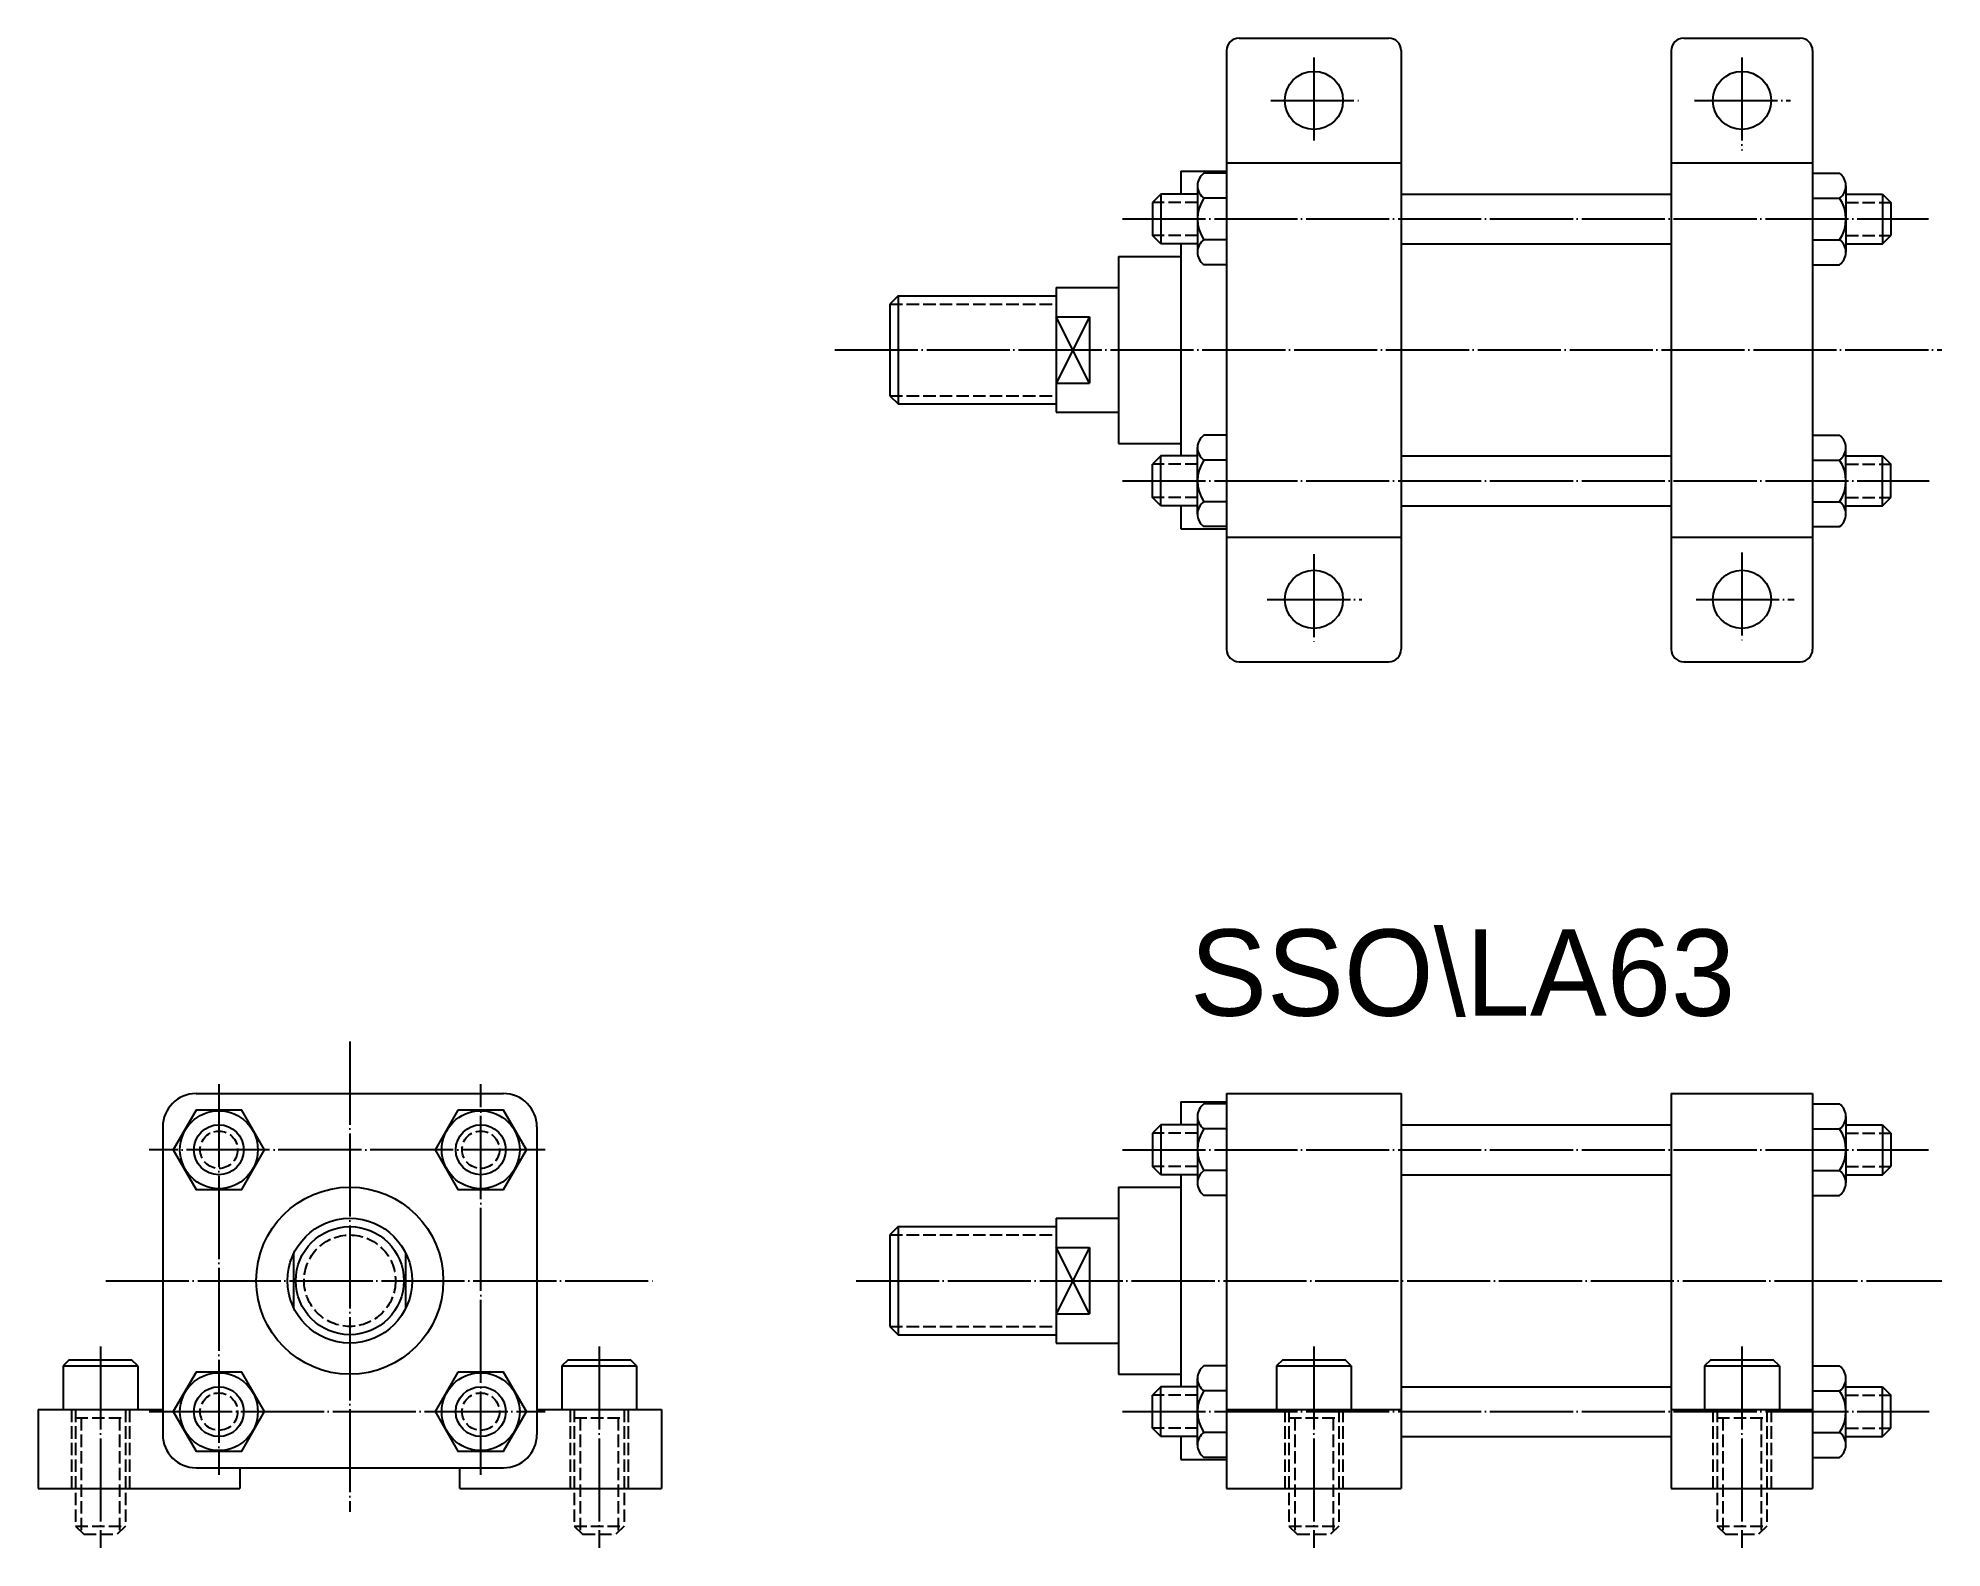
# Model space of a CAD drawing. Extents: x 175 to 633, y 138 to 501.
import ezdxf

# ---------------------------------------------------------------- set-up
doc = ezdxf.new("R2010")
doc.units = 0
doc.header["$MEASUREMENT"] = 0
doc.linetypes.add('CENTER', pattern=[22, 20, -1, 0, -1])
doc.linetypes.add('DASHED', pattern=[4, 3, -1])
for name, color, linetype in [('CEN', 1, 'CENTER'), ('CON', 2, 'CONTINUOUS'), ('DAS', 3, 'DASHED'), ('UTI', 7, 'CONTINUOUS')]:
    doc.layers.add(name, color=color, linetype=linetype)

msp = doc.modelspace()

# ---------------------------------------------------------------- linework, layer by layer
at = {"layer": 'CEN'}
for p, q in [((482.08, 496.46), (482.08, 475.73)), ((585.08, 496.46), (585.08, 474.11)), ((471.68, 486.12), (492.8, 486.12)), ((573.64, 486.12), (596.79, 486.12)), ((436.03, 457.62), (629.98, 457.62)), ((366.82, 426.12), (633.19, 426.12)), ((436.03, 394.62), (630.08, 394.62)), ((482.08, 377), (482.08, 355.06)), ((585.08, 377.4), (585.08, 355.46)), ((470.87, 366.12), (493.62, 366.12)), ((574.04, 366.12), (597.6, 366.12)), ((250.12, 259.77), (250.12, 146.7)), ((218.62, 249.56), (218.62, 155.59)), ((281.62, 155.59), (281.62, 249.56)), ((297.11, 233.76), (201.83, 233.76)), ((436.03, 233.76), (629.98, 233.76)), ((191.42, 202.26), (323.63, 202.26)), ((371.91, 202.26), (633.19, 202.26)), ((190.12, 186.44), (190.12, 137.99)), ((310.12, 186.44), (310.12, 137.99)), ((482.08, 186.44), (482.08, 137.99)), ((585.08, 186.44), (585.08, 137.99)), ((201.83, 170.76), (297.11, 170.76)), ((436.03, 170.76), (630.08, 170.76))]:
    msp.add_line(p, q, dxfattribs=at)
at = {"layer": 'CON'}
for p, q in [((464.08, 501.12), (500.08, 501.12)), ((571.08, 501.12), (599.08, 501.12)), ((461.08, 498.12), (461.08, 354.12)), ((503.08, 498.12), (503.08, 354.12)), ((568.08, 498.12), (568.08, 354.12)), ((602.08, 498.12), (602.08, 354.12)), ((450.08, 469.12), (461.08, 469.12)), ((450.08, 469.12), (450.08, 463.62)), ((461.08, 468.62), (455.58, 468.62)), ((461.08, 471.12), (503.08, 471.12)), ((568.08, 471.12), (602.08, 471.12)), ((602.08, 468.62), (608.58, 468.62)), ((445.26, 463.62), (443.26, 461.62)), ((445.26, 463.62), (445.26, 451.62)), ((454.08, 463.62), (445.26, 463.62)), ((454.08, 465.62), (454.08, 449.62)), ((503.08, 463.62), (568.08, 463.62)), ((610.08, 465.62), (610.08, 449.62)), ((610.08, 463.62), (618.91, 463.62)), ((618.91, 463.62), (618.91, 451.62)), ((618.91, 463.62), (620.91, 461.62)), ((443.26, 461.62), (443.26, 453.62)), ((461.08, 462.62), (455.58, 462.62)), ((602.08, 462.62), (608.58, 462.62)), ((620.91, 461.62), (620.91, 453.62)), ((445.26, 451.62), (443.26, 453.62)), ((618.91, 451.62), (620.91, 453.62)), ((454.08, 451.62), (445.26, 451.62)), ((450.08, 451.62), (450.08, 400.62)), ((461.08, 452.62), (455.58, 452.62)), ((503.08, 451.62), (568.08, 451.62)), ((602.08, 452.62), (608.58, 452.62)), ((610.08, 451.62), (618.91, 451.62)), ((435.08, 448.62), (435.08, 403.62)), ((435.08, 448.62), (450.08, 448.62)), ((461.08, 446.62), (455.58, 446.62)), ((602.08, 446.62), (608.58, 446.62)), ((420.08, 441.12), (435.08, 441.12)), ((420.08, 441.12), (420.08, 411.12)), ((382.08, 439.12), (380.08, 437.12)), ((380.08, 437.12), (380.08, 415.12)), ((382.08, 439.12), (420.08, 439.12)), ((382.08, 439.12), (382.08, 413.12)), ((420.08, 434.12), (428.08, 434.12)), ((428.08, 434.12), (428.08, 418.12)), ((420.08, 418.12), (428.08, 418.12)), ((380.08, 415.12), (382.08, 413.12)), ((382.08, 413.12), (420.08, 413.12)), ((420.08, 411.12), (435.08, 411.12)), ((435.08, 403.62), (450.08, 403.62)), ((461.08, 405.62), (455.58, 405.62)), ((602.08, 405.62), (608.58, 405.62)), ((445.26, 400.62), (443.26, 398.62)), ((443.26, 390.62), (443.26, 398.62)), ((445.26, 388.62), (445.26, 400.62)), ((454.08, 400.62), (445.26, 400.62)), ((454.08, 386.62), (454.08, 402.62)), ((461.08, 399.62), (455.58, 399.62)), ((503.08, 400.62), (568.08, 400.62)), ((602.08, 399.62), (608.58, 399.62)), ((610.08, 386.62), (610.08, 402.62)), ((610.08, 400.62), (618.91, 400.62)), ((618.91, 388.62), (618.91, 400.62)), ((618.91, 400.62), (620.91, 398.62)), ((620.91, 390.62), (620.91, 398.62)), ((445.26, 388.62), (443.26, 390.62)), ((461.08, 389.62), (455.58, 389.62)), ((602.08, 389.62), (608.58, 389.62)), ((618.91, 388.62), (620.91, 390.62)), ((454.08, 388.62), (445.26, 388.62)), ((450.08, 388.62), (450.08, 383.12)), ((503.08, 388.62), (568.08, 388.62)), ((610.08, 388.62), (618.91, 388.62)), ((450.08, 383.12), (461.08, 383.12)), ((461.08, 383.62), (455.58, 383.62)), ((461.08, 381.12), (503.08, 381.12)), ((568.08, 381.12), (602.08, 381.12)), ((602.08, 383.62), (608.58, 383.62)), ((464.08, 351.12), (500.08, 351.12)), ((571.08, 351.12), (599.08, 351.12)), ((213.12, 247.26), (287.12, 247.26)), ((450.08, 245.26), (461.08, 245.26)), ((450.08, 245.26), (450.08, 239.76)), ((461.08, 244.76), (455.58, 244.76)), ((461.08, 247.26), (461.08, 152.26)), ((461.08, 247.26), (503.08, 247.26)), ((503.08, 247.26), (503.08, 152.26)), ((568.08, 247.26), (602.08, 247.26)), ((568.08, 247.26), (568.08, 152.26)), ((602.08, 247.26), (602.08, 152.26)), ((602.08, 244.76), (608.58, 244.76)), ((205.12, 239.26), (205.12, 165.26)), ((295.12, 239.26), (295.12, 165.26)), ((445.26, 239.76), (443.26, 237.76)), ((445.26, 239.76), (445.26, 227.76)), ((454.08, 239.76), (445.26, 239.76)), ((454.08, 241.76), (454.08, 225.76)), ((461.08, 238.76), (455.58, 238.76)), ((503.08, 239.76), (568.08, 239.76)), ((602.08, 238.76), (608.58, 238.76)), ((610.08, 241.76), (610.08, 225.76)), ((610.08, 239.76), (618.91, 239.76)), ((618.91, 239.76), (618.91, 227.76)), ((618.91, 239.76), (620.91, 237.76)), ((443.26, 237.76), (443.26, 229.76)), ((620.91, 237.76), (620.91, 229.76)), ((445.26, 227.76), (443.26, 229.76)), ((618.91, 227.76), (620.91, 229.76)), ((435.08, 224.76), (435.08, 179.76)), ((435.08, 224.76), (450.08, 224.76)), ((454.08, 227.76), (445.26, 227.76)), ((450.08, 227.76), (450.08, 176.76)), ((461.08, 228.76), (455.58, 228.76)), ((503.08, 227.76), (568.08, 227.76)), ((602.08, 228.76), (608.58, 228.76)), ((610.08, 227.76), (618.91, 227.76)), ((461.08, 222.76), (455.58, 222.76)), ((602.08, 222.76), (608.58, 222.76)), ((420.08, 217.26), (420.08, 187.26)), ((420.08, 217.26), (435.08, 217.26)), ((382.08, 215.26), (380.08, 213.26)), ((380.08, 213.26), (380.08, 191.26)), ((382.08, 215.26), (420.08, 215.26)), ((382.08, 215.26), (382.08, 189.26)), ((236.62, 195.72), (236.62, 208.79)), ((263.62, 195.72), (263.62, 208.79)), ((420.08, 210.26), (428.08, 210.26)), ((428.08, 210.26), (428.08, 194.26)), ((420.08, 194.26), (428.08, 194.26)), ((380.08, 191.26), (382.08, 189.26)), ((382.08, 189.26), (420.08, 189.26)), ((182.62, 183.26), (181.12, 181.76)), ((182.62, 183.26), (197.62, 183.26)), ((199.12, 181.76), (197.62, 183.26)), ((302.62, 183.26), (301.12, 181.76)), ((302.62, 183.26), (317.62, 183.26)), ((319.12, 181.76), (317.62, 183.26)), ((420.08, 187.26), (435.08, 187.26)), ((474.58, 183.26), (473.08, 181.76)), ((474.58, 183.26), (489.58, 183.26)), ((491.08, 181.76), (489.58, 183.26)), ((577.58, 183.26), (576.08, 181.76)), ((577.58, 183.26), (592.58, 183.26)), ((594.08, 181.76), (592.58, 183.26)), ((181.12, 181.76), (181.12, 171.26)), ((181.12, 181.76), (199.12, 181.76)), ((199.12, 181.76), (199.12, 171.26)), ((301.12, 181.76), (319.12, 181.76)), ((301.12, 181.76), (301.12, 171.26)), ((319.12, 181.76), (319.12, 171.26)), ((435.08, 179.76), (450.08, 179.76)), ((454.08, 162.76), (454.08, 178.76)), ((461.08, 181.76), (455.58, 181.76)), ((473.08, 181.76), (473.08, 171.26)), ((473.08, 181.76), (491.08, 181.76)), ((491.08, 181.76), (491.08, 171.26)), ((576.08, 181.76), (594.08, 181.76)), ((576.08, 181.76), (576.08, 171.26)), ((594.08, 181.76), (594.08, 171.26)), ((602.08, 181.76), (608.58, 181.76)), ((610.08, 162.76), (610.08, 178.76)), ((445.26, 176.76), (443.26, 174.76)), ((443.26, 166.76), (443.26, 174.76)), ((445.26, 164.76), (445.26, 176.76)), ((454.08, 176.76), (445.26, 176.76)), ((461.08, 175.76), (455.58, 175.76)), ((503.08, 176.76), (568.08, 176.76)), ((602.08, 175.76), (608.58, 175.76)), ((610.08, 176.76), (618.91, 176.76)), ((618.91, 164.76), (618.91, 176.76)), ((618.91, 176.76), (620.91, 174.76)), ((620.91, 166.76), (620.91, 174.76)), ((175.12, 171.26), (205.12, 171.26)), ((175.12, 171.26), (175.12, 152.26)), ((295.12, 171.26), (325.12, 171.26)), ((325.12, 171.26), (325.12, 152.26)), ((461.08, 171.26), (503.08, 171.26)), ((568.08, 171.26), (602.08, 171.26)), ((445.26, 164.76), (443.26, 166.76)), ((461.08, 165.76), (455.58, 165.76)), ((602.08, 165.76), (608.58, 165.76)), ((618.91, 164.76), (620.91, 166.76)), ((454.08, 164.76), (445.26, 164.76)), ((450.08, 164.76), (450.08, 159.26)), ((503.08, 164.76), (568.08, 164.76)), ((610.08, 164.76), (618.91, 164.76)), ((213.12, 157.26), (287.12, 157.26)), ((223.62, 157.26), (223.62, 152.26)), ((276.62, 152.26), (276.62, 157.26)), ((450.08, 159.26), (461.08, 159.26)), ((461.08, 159.76), (455.58, 159.76)), ((602.08, 159.76), (608.58, 159.76)), ((175.12, 152.26), (223.62, 152.26)), ((276.62, 152.26), (325.12, 152.26)), ((461.08, 152.26), (503.08, 152.26)), ((568.08, 152.26), (602.08, 152.26))]:
    msp.add_line(p, q, dxfattribs=at)
for points in [[(213.12, 243.28), (207.62, 233.76), (213.12, 224.23), (224.12, 224.23), (229.62, 233.76), (224.12, 243.28)], [(276.12, 243.28), (270.62, 233.76), (276.12, 224.23), (287.12, 224.23), (292.62, 233.76), (287.12, 243.28)], [(213.12, 180.28), (207.62, 170.76), (213.12, 161.23), (224.12, 161.23), (229.62, 170.76), (224.12, 180.28)], [(276.12, 180.28), (270.62, 170.76), (276.12, 161.23), (287.12, 161.23), (292.62, 170.76), (287.12, 180.28)]]:
    msp.add_lwpolyline(points, close=True, dxfattribs=at)
for centre, radius in [((482.08, 486.12), 7), ((585.08, 486.12), 7), ((482.08, 366.12), 7), ((585.08, 366.12), 7), ((218.62, 233.76), 9.37), ((281.62, 233.76), 9.37), ((218.62, 233.76), 6), ((281.62, 233.76), 6), ((250.12, 202.26), 22.5), ((250.12, 202.26), 15), ((250.12, 202.26), 13), ((218.62, 170.76), 9.37), ((281.62, 170.76), 9.37), ((218.62, 170.76), 6), ((281.62, 170.76), 6)]:
    msp.add_circle(centre, radius, dxfattribs=at)
for centre, radius, start, end in [((464.08, 498.12), 3, 90, 180), ((500.08, 498.12), 3, 0, 90), ((571.08, 498.12), 3, 90, 180), ((599.08, 498.12), 3, 0, 90), ((457.83, 465.62), 3.75, 126.8699, 233.1301), ((606.33, 465.62), 3.75, 306.8699, 53.1301), ((463.17, 457.62), 9.08, 146.6015, 213.3985), ((601, 457.62), 9.08, 326.6015, 33.3985), ((457.83, 449.62), 3.75, 126.8699, 233.1301), ((606.33, 449.62), 3.75, 306.8699, 53.1301), ((457.83, 402.62), 3.75, 126.8699, 233.1301), ((606.33, 402.62), 3.75, 306.8699, 53.1301), ((463.17, 394.62), 9.08, 146.6015, 213.3985), ((601, 394.62), 9.08, 326.6015, 33.3985), ((457.83, 386.62), 3.75, 126.8699, 233.1301), ((606.33, 386.62), 3.75, 306.8699, 53.1301), ((464.08, 354.12), 3, 180, 270), ((500.08, 354.12), 3, 270, 0), ((571.08, 354.12), 3, 180, 270), ((599.08, 354.12), 3, 270, 0), ((213.12, 239.26), 8, 90, 180), ((287.12, 239.26), 8, 0, 90), ((457.83, 241.76), 3.75, 126.8699, 233.1301), ((606.33, 241.76), 3.75, 306.8699, 53.1301), ((463.17, 233.76), 9.08, 146.6015, 213.3985), ((601, 233.76), 9.08, 326.6015, 33.3985), ((457.83, 225.76), 3.75, 126.8699, 233.1301), ((606.33, 225.76), 3.75, 306.8699, 53.1301), ((457.83, 178.76), 3.75, 126.8699, 233.1301), ((606.33, 178.76), 3.75, 306.8699, 53.1301), ((463.17, 170.76), 9.08, 146.6015, 213.3985), ((601, 170.76), 9.08, 326.6015, 33.3985), ((213.12, 165.26), 8, 180, 270), ((287.12, 165.26), 8, 270, 0), ((457.83, 162.76), 3.75, 126.8699, 233.1301), ((606.33, 162.76), 3.75, 306.8699, 53.1301)]:
    msp.add_arc(centre, radius, start, end, dxfattribs=at)
at = {"layer": 'DAS'}
for p, q in [((454.08, 461.62), (443.26, 461.62)), ((610.08, 461.62), (620.91, 461.62)), ((454.08, 453.62), (443.26, 453.62)), ((610.08, 453.62), (620.91, 453.62)), ((380.08, 437.12), (420.08, 437.12)), ((380.08, 415.12), (420.08, 415.12)), ((454.08, 398.62), (443.26, 398.62)), ((610.08, 398.62), (620.91, 398.62)), ((454.08, 390.62), (443.26, 390.62)), ((610.08, 390.62), (620.91, 390.62)), ((454.08, 237.76), (443.26, 237.76)), ((610.08, 237.76), (620.91, 237.76)), ((454.08, 229.76), (443.26, 229.76)), ((610.08, 229.76), (620.91, 229.76)), ((380.08, 213.26), (420.08, 213.26)), ((380.08, 191.26), (420.08, 191.26)), ((454.08, 174.76), (443.26, 174.76)), ((610.08, 174.76), (620.91, 174.76)), ((183.12, 171.26), (183.12, 152.26)), ((184.12, 171.26), (184.12, 143.26)), ((196.12, 171.26), (196.12, 143.26)), ((197.12, 171.26), (197.12, 152.26)), ((303.12, 171.26), (303.12, 152.26)), ((304.12, 171.26), (304.12, 143.26)), ((316.12, 171.26), (316.12, 143.26)), ((317.12, 171.26), (317.12, 152.26)), ((475.08, 171.26), (475.08, 152.26)), ((476.08, 171.26), (476.08, 143.26)), ((488.08, 171.26), (488.08, 143.26)), ((489.08, 171.26), (489.08, 152.26)), ((578.08, 171.26), (578.08, 152.26)), ((579.08, 171.26), (579.08, 143.26)), ((591.08, 171.26), (591.08, 143.26)), ((592.08, 171.26), (592.08, 152.26)), ((184.12, 169.26), (196.12, 169.26)), ((185.52, 169.26), (185.52, 141.86)), ((194.72, 169.26), (194.72, 141.86)), ((304.12, 169.26), (316.12, 169.26)), ((305.52, 169.26), (305.52, 141.86)), ((314.72, 169.26), (314.72, 141.86)), ((454.08, 166.76), (443.26, 166.76)), ((476.08, 169.26), (488.08, 169.26)), ((477.48, 169.26), (477.48, 141.86)), ((486.68, 169.26), (486.68, 141.86)), ((579.08, 169.26), (591.08, 169.26)), ((580.48, 169.26), (580.48, 141.86)), ((589.68, 169.26), (589.68, 141.86)), ((610.08, 166.76), (620.91, 166.76)), ((184.12, 143.26), (196.12, 143.26)), ((184.12, 143.26), (186.12, 141.26)), ((196.12, 143.26), (194.12, 141.26)), ((304.12, 143.26), (316.12, 143.26)), ((304.12, 143.26), (306.12, 141.26)), ((316.12, 143.26), (314.12, 141.26)), ((476.08, 143.26), (488.08, 143.26)), ((476.08, 143.26), (478.08, 141.26)), ((488.08, 143.26), (486.08, 141.26)), ((579.08, 143.26), (591.08, 143.26)), ((579.08, 143.26), (581.08, 141.26)), ((591.08, 143.26), (589.08, 141.26)), ((186.12, 141.26), (194.12, 141.26)), ((306.12, 141.26), (314.12, 141.26)), ((478.08, 141.26), (486.08, 141.26)), ((581.08, 141.26), (589.08, 141.26))]:
    msp.add_line(p, q, dxfattribs=at)
for centre, radius in [((218.62, 233.76), 4.5), ((281.62, 233.76), 4.5), ((250.12, 202.26), 11), ((218.62, 170.76), 4.5), ((281.62, 170.76), 4.5)]:
    msp.add_circle(centre, radius, dxfattribs=at)
at = {"layer": 'UTI'}
for p, q in [((428.08, 418.12), (420.08, 434.12)), ((428.08, 434.12), (420.08, 418.12)), ((428.08, 210.26), (420.08, 194.26)), ((428.08, 194.26), (420.08, 210.26))]:
    msp.add_line(p, q, dxfattribs=at)

# ---------------------------------------------------------------- texts
msp.add_text('SSO\\LA63', height=20.759, dxfattribs=at).set_placement((452.28, 265.98))

doc.saveas('drawing.dxf')
